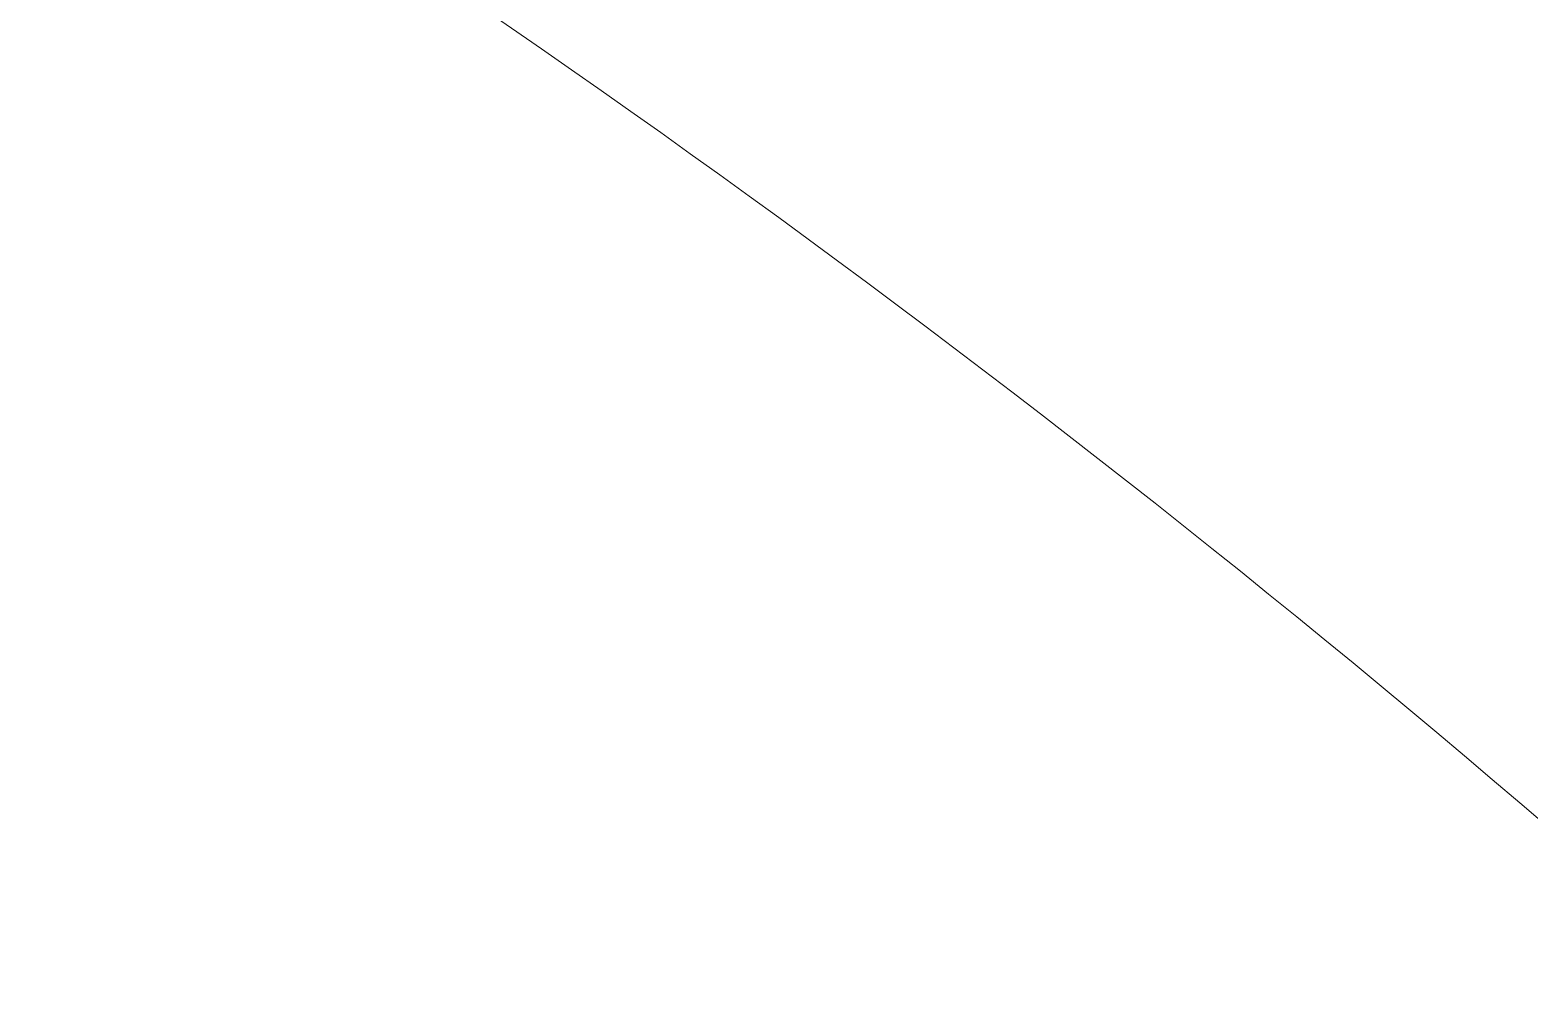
# Model space of a CAD drawing. Extents: x 14 to 2068, y -1996 to -61.
# Drawn here: x 542.29 to 548.19, y -1902.41 to -1898.61 of the extents above; entities that cross this region are included whole.
import ezdxf

# ---------------------------------------------------------------- set-up
doc = ezdxf.new("R2010")
doc.units = 0
doc.header["$MEASUREMENT"] = 0
doc.layers.add('Layer 1', color=7, linetype='Continuous', lineweight=0)

msp = doc.modelspace()

# ---------------------------------------------------------------- linework, layer by layer
at = {"layer": 'Layer 1'}
for points, knots in [([(762.32, -1786), (762.32, -1779.11), (756.71, -1773.5), (749.82, -1773.5), (749.82, -1773.5), (618.43, -1773.5), (618.43, -1773.5), (611.71, -1773.5), (605.5, -1778.9099), (604.57, -1785.5601), (604.57, -1785.5601), (591.69, -1877.6499), (591.69, -1877.6499), (591.69, -1877.6499), (556.96, -1877.6499), (556.96, -1877.6499), (556.96, -1877.6499), (556.96, -1849.05), (556.96, -1849.05), (556.96, -1847.6699), (555.84, -1846.55), (554.46, -1846.55), (553.08, -1846.55), (551.96, -1847.6699), (551.96, -1849.05), (551.96, -1849.05), (551.96, -1877.6499), (551.96, -1877.6499), (551.96, -1877.6499), (524.24, -1877.6499), (524.24, -1877.6499), (512.24, -1877.6499), (501.09, -1883.62), (494.41, -1893.62), (493.97, -1894.28), (493.87, -1895.1), (494.13, -1895.84), (479.01, -1903.98), (468.71, -1919.96), (468.71, -1938.3), (468.71, -1964.88), (490.34, -1986.5), (516.91, -1986.5), (539.67, -1986.5), (558.78, -1970.63), (563.8, -1949.38), (563.8, -1949.38), (662.73, -1949.38), (662.73, -1949.38), (670.47, -1970.99), (691.15, -1986.5), (715.38, -1986.5), (746.21, -1986.5), (771.29, -1961.4199), (771.29, -1930.59), (771.29, -1919.4199), (767.98, -1909.02), (762.32, -1900.28), (762.32, -1900.28), (762.32, -1786), (762.32, -1786)], [0, 0, 0, 0, 1, 1, 1, 2, 2, 2, 3, 3, 3, 4, 4, 4, 5, 5, 5, 6, 6, 6, 7, 7, 7, 8, 8, 8, 9, 9, 9, 10, 10, 10, 11, 11, 11, 12, 12, 12, 13, 13, 13, 14, 14, 14, 15, 15, 15, 16, 16, 16, 17, 17, 17, 18, 18, 18, 19, 19, 19, 20, 20, 20, 20]), ([(555.7323, -1909.7906), (552.1117, -1904.8719), (547.5805, -1900.6669), (542.3901, -1897.4182), (542.3901, -1897.4182), (542.3901, -1893.7803), (542.3901, -1893.7803), (543.9747, -1893.353), (547.3291, -1892.0696), (549.0049, -1888.6914), (550.681, -1892.0696), (554.0356, -1893.353), (555.6201, -1893.7803), (555.6201, -1893.7803), (555.6201, -1898.1445), (555.6201, -1898.1445), (555.6201, -1898.6221), (555.958, -1899.0332), (556.4268, -1899.126), (560.9351, -1900.0134), (561.9817, -1903.4141), (562.1628, -1904.183), (561.9788, -1904.9624), (560.929, -1908.3552), (556.4268, -1909.2422), (556.1116, -1909.3046), (555.8663, -1909.5171), (555.7323, -1909.7906)], [0, 0, 0, 0, 1, 1, 1, 2, 2, 2, 3, 3, 3, 4, 4, 4, 5, 5, 5, 6, 6, 6, 7, 7, 7, 8, 8, 8, 9, 9, 9, 9]), ([(484, -1910.37), (488.14, -1905.5), (493.34, -1901.55), (499.24, -1898.8999), (500.16, -1898.49), (501.09, -1898.09), (502.05, -1897.74), (503, -1897.39), (503.97, -1897.09), (504.95, -1896.8), (508.75, -1895.7), (512.76, -1895.1), (516.91, -1895.1), (531.07, -1895.1), (543.66, -1901.95), (551.55, -1912.52), (550.68, -1911.73), (549.76, -1911.01), (548.79, -1910.37), (543.19, -1906.6799), (536.33, -1905.6), (528.96, -1907.23), (524.33, -1908.26), (520.1, -1910.61), (516.37, -1914.23), (515.83, -1913.73), (515.33, -1913.26), (514.81, -1912.8), (508.24, -1907), (498.06, -1904.98), (489.48, -1907.78), (487.49, -1908.4299), (485.66, -1909.3101), (483.99, -1910.39), (483.99, -1910.38), (484, -1910.38), (484, -1910.37)], [0, 0, 0, 0, 1, 1, 1, 2, 2, 2, 3, 3, 3, 4, 4, 4, 5, 5, 5, 6, 6, 6, 7, 7, 7, 8, 8, 8, 9, 9, 9, 10, 10, 10, 11, 11, 11, 12, 12, 12, 12])]:
    msp.add_open_spline(points, degree=3, knots=knots, dxfattribs=at)

doc.saveas('drawing.dxf')
